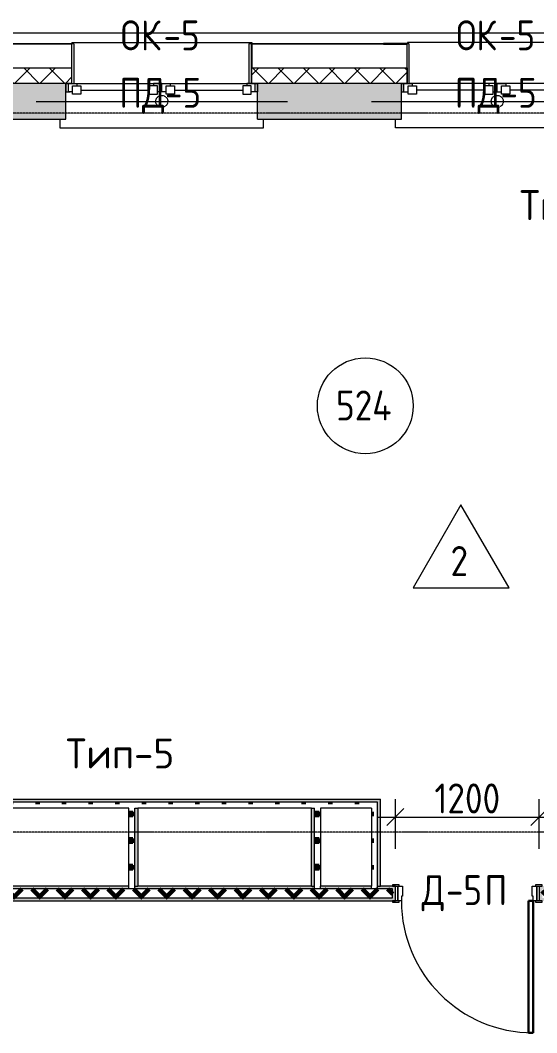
# Model space of a CAD drawing. Header units: millimetres. Extents: x -60946 to 138510, y -262288 to 24501.
# Drawn here: x 22228 to 26539, y -248584 to -240132 of the extents above; entities that cross this region are included whole.
import ezdxf

# ---------------------------------------------------------------- set-up
doc = ezdxf.new("R2010")
doc.units = ezdxf.units.MM
doc.linetypes.add('ADSK_Линия сетки', pattern=[25, 20, -2.5, 0, -2.5])
doc.linetypes.add('ADSK_Невидимые', pattern=[5, 3, -2])
for name, color, linetype, lineweight in [('2)Тип-2', 3, 'Continuous', 60), ('2)Тип-5', 1, 'Continuous', 60), ('_ Окна', 7, 'Continuous', 18), ('Двери', 7, 'Continuous', 9), ('Марки дверей', 7, 'Continuous', 20), ('Марки окон', 7, 'Continuous', 20), ('Марки помещений', 7, 'Continuous', 20), ('Обобщенные модели', 7, 'ADSK_Невидимые', 18), ('Окна', 7, 'Continuous', 9), ('Оси', 7, 'Continuous', 9), ('Панели витража', 7, 'Continuous', 9), ('Размеры', 7, 'Continuous', 9), ('Стены внутренние', 7, 'Continuous', 18), ('Стены наружные', 7, 'Continuous', 18), ('Стены несущие', 7, 'Continuous', 30), ('Стены отделка', 7, 'Continuous', 30), ('Стены штриховка', 7, 'Continuous', 9)]:
    doc.layers.add(name, color=color, linetype=linetype, lineweight=lineweight)
doc.styles.add('GOST Common_2', font='', dxfattribs={"width": 0.9, "height": 250})
doc.styles.add('GOST Common_4', font='', dxfattribs={"height": 250})
doc.styles.get('GOST Common_2').set_extended_font_data('GOST Common')
doc.styles.get('GOST Common_4').set_extended_font_data('GOST Common')
doc.dimstyles.new('ADSK_Основной_2_5_мм', dxfattribs={"dimscale": 304.8, "dimtxt": 251.428749, "dimasz": 0.463911, "dimexe": 0.492126, "dimexo": 0.984252, "dimgap": 0.098425, "dimtad": 1, "dimrnd": 0.01, "dimdsep": 46, "dimtxsty": 'GOST Common_2', "dimblk1": 'OBLIQUE', "dimblk2": 'OBLIQUE', "dimsah": 1, "dimcen": 0.09, "dimdle": 0.492126, "dimazin": 2, "dimtfac": 1, "dimtdec": 4, "dimtix": 1, "dimtmove": 0, "dimatfit": 3, "dimfxl": 1, "dimtvp": 1, "dimtolj": 1, "dimtzin": 0, "dimlwd": 20, "dimlwe": 20, "dimarcsym": 2})
pattern_1 = [(45, (9.36, -250313.7), (-106.066, 106.066), []), (135, (9.36, -250313.7), (-106.066, -106.066), [])]
pattern_2 = [(0, (9.36, -250313.7), (111.125, 111.125), [55.562, -166.687]), (90, (37.14, -250341.49), (-111.125, 111.125), [55.562, -166.687])]

# ---------------------------------------------------------------- blocks, each defined once
blk = doc.blocks.new('ОКНО L03 _2СТ_RS - ОК-5_1600х2000h-3556615-Маркировочный 5-й')
at = {"layer": '_ Окна'}
for p, q in [((-838.1, 149), (-838.1, 79)), ((-838.1, 149), (-833.1, 149)), ((-818.1, 149), (-748.1, 149)), ((-818.1, 79), (-818.1, 149)), ((-783.1, 59), (-783.1, 129)), ((-783.1, 129), (-713.1, 129)), ((-748.1, 149), (-748.1, 129)), ((-713.1, 129), (-713.1, 59)), ((-713.1, 94), (-143.1, 94)), ((-143.1, 129), (-143.1, 59)), ((-73.1, 129), (-143.1, 129)), ((-108.1, 149), (-108.1, 129)), ((-38.1, 149), (-108.1, 149)), ((-73.1, 59), (-73.1, 129)), ((-38.1, 79), (-38.1, 149)), ((-38.1, 149), (31.9, 149)), ((-38.1, 79), (-38.1, 149)), ((-3.1, 59), (-3.1, 129)), ((-3.1, 129), (66.9, 129)), ((31.9, 149), (31.9, 129)), ((66.9, 129), (66.9, 59)), ((66.9, 94), (636.9, 94)), ((636.9, 129), (636.9, 59)), ((706.9, 129), (636.9, 129)), ((671.9, 149), (671.9, 129)), ((741.9, 149), (671.9, 149)), ((706.9, 59), (706.9, 129)), ((741.9, 79), (741.9, 149)), ((761.9, 149), (756.9, 149)), ((761.9, 149), (761.9, 79)), ((-838.1, 79), (-803.1, 79)), ((-783.1, 79), (-818.1, 79)), ((-713.1, 59), (-783.1, 59)), ((-143.1, 59), (-73.1, 59)), ((-38.1, 79), (-73.1, 79)), ((-3.1, 79), (-38.1, 79)), ((66.9, 59), (-3.1, 59)), ((636.9, 59), (706.9, 59)), ((741.9, 79), (706.9, 79)), ((761.9, 79), (726.9, 79))]:
    blk.add_line(p, q, dxfattribs=at)
blk = doc.blocks.new('Подоконник_ - ПД-5-3556619-Маркировочный 5-й')
at = {"layer": 'Окна'}
for p, q in [((-850, -229), (-850, -300)), ((850, -300), (850, -229)), ((-850, -300), (850, -300))]:
    blk.add_line(p, q, dxfattribs=at)
blk = doc.blocks.new('Отлив_ - ОЦC-3495650-Маркировочный 5-й')
at = {"layer": 'Окна'}
for p, q in [((-750, 341), (-750, 333.5)), ((-750, 341), (750, 341)), ((-750, 341), (750, 341)), ((750, 341), (750, 333.5)), ((750, 328.5), (750, 131)), ((-735, 0), (725, 0)), ((745, 0), (750, 0))]:
    blk.add_line(p, q, dxfattribs=at)
blk = doc.blocks.new('Дверь однопольная медицин облиц CPL - Д-5П 1250х2200 Дверной блок однопольный глухой_ правое открывание-2749536-Маркировочный 5-й')
at = {"layer": 'Двери', "lineweight": 30}
for p, q in [((-550, 1162.5), (-510, 1162.5)), ((-550, 62.5), (-550, 1162.5)), ((-510, 1162.5), (-510, 62.5)), ((-510, 62.5), (-550, 62.5))]:
    blk.add_line(p, q, dxfattribs=at)
at = {"layer": 'Двери'}
for p, q in [((-625, 72.5), (-625, 62.5)), ((-570, 72.5), (-625, 72.5)), ((-625, 62.5), (-600, 62.5)), ((-600, 62.5), (-580, 62.5)), ((-600, -62.5), (-600, 62.5)), ((-580, 62.5), (-550, 62.5)), ((-580, -62.5), (-580, 62.5)), ((-580, 62.5), (-580, -62.5)), ((-570, 62.5), (-570, 72.5)), ((-550, 62.5), (-550, 22.5)), ((-550, 22.5), (-540, 22.5)), ((-540, 22.5), (-540, -62.5)), ((540, 22.5), (550, 22.5)), ((540, -62.5), (540, 22.5)), ((550, 62.5), (580, 62.5)), ((550, 22.5), (550, 62.5)), ((625, 72.5), (570, 72.5)), ((570, 72.5), (570, 62.5)), ((580, 62.5), (580, -62.5)), ((580, 62.5), (600, 62.5)), ((580, -62.5), (580, 62.5)), ((600, 62.5), (600, -62.5)), ((600, 62.5), (625, 62.5)), ((625, 62.5), (625, 72.5)), ((-600, -62.5), (-625, -62.5)), ((-625, -62.5), (-625, -72.5)), ((-625, -72.5), (-570, -72.5)), ((-580, -62.5), (-600, -62.5)), ((-540, -62.5), (-580, -62.5)), ((-570, -72.5), (-570, -62.5)), ((580, -62.5), (540, -62.5)), ((570, -62.5), (570, -72.5)), ((570, -72.5), (625, -72.5)), ((600, -62.5), (580, -62.5)), ((625, -62.5), (600, -62.5)), ((625, -72.5), (625, -62.5))]:
    blk.add_line(p, q, dxfattribs=at)
blk.add_arc((-550, 62.5), 1100, 0, 90, dxfattribs=at)
blk = doc.blocks.new('ОКНО L03 _2СТ_RS - ОК-5_1600х2000h-3556607-Маркировочный 5-й')
at = {"layer": '_ Окна'}
for p, q in [((-838.1, -149), (-838.1, -79)), ((-838.1, -79), (-803.1, -79)), ((-818.1, -79), (-818.1, -149)), ((-783.1, -79), (-818.1, -79)), ((-713.1, -59), (-783.1, -59)), ((-783.1, -59), (-783.1, -129)), ((-713.1, -129), (-713.1, -59)), ((-143.1, -129), (-143.1, -59)), ((-143.1, -59), (-73.1, -59)), ((-73.1, -59), (-73.1, -129)), ((-38.1, -79), (-73.1, -79)), ((-38.1, -79), (-38.1, -149)), ((-38.1, -79), (-38.1, -149)), ((-3.1, -79), (-38.1, -79)), ((66.9, -59), (-3.1, -59)), ((-3.1, -59), (-3.1, -129)), ((66.9, -129), (66.9, -59)), ((636.9, -129), (636.9, -59)), ((636.9, -59), (706.9, -59)), ((706.9, -59), (706.9, -129)), ((741.9, -79), (706.9, -79)), ((761.9, -79), (726.9, -79)), ((741.9, -79), (741.9, -149)), ((761.9, -149), (761.9, -79)), ((-838.1, -149), (-833.1, -149)), ((-818.1, -149), (-748.1, -149)), ((-783.1, -129), (-713.1, -129)), ((-748.1, -149), (-748.1, -129)), ((-713.1, -94), (-143.1, -94)), ((-73.1, -129), (-143.1, -129)), ((-108.1, -149), (-108.1, -129)), ((-38.1, -149), (-108.1, -149)), ((-38.1, -149), (31.9, -149)), ((-3.1, -129), (66.9, -129)), ((31.9, -149), (31.9, -129)), ((66.9, -94), (636.9, -94)), ((706.9, -129), (636.9, -129)), ((671.9, -149), (671.9, -129)), ((741.9, -149), (671.9, -149)), ((761.9, -149), (756.9, -149))]:
    blk.add_line(p, q, dxfattribs=at)
blk = doc.blocks.new('Подоконник_ - ПД-5-3556614-Маркировочный 5-й')
at = {"layer": 'Окна'}
for p, q in [((-850, 300), (850, 300)), ((-850, 229), (-850, 300)), ((850, 300), (850, 229))]:
    blk.add_line(p, q, dxfattribs=at)
blk = doc.blocks.new('Отлив_ - ОЦC-3495648-Маркировочный 5-й')
at = {"layer": 'Окна'}
for p, q in [((-750, 0), (-745, 0)), ((-725, 0), (735, 0)), ((-750, -328.5), (-750, -131)), ((-750, -341), (-750, -333.5)), ((750, -341), (750, -333.5)), ((-750, -341), (750, -341)), ((-750, -341), (750, -341))]:
    blk.add_line(p, q, dxfattribs=at)
blk = doc.blocks.new('Обобщенные модели 10 - Обобщенные модели 10-1218172-Маркировочный 5-й')
at = {"layer": 'Обобщенные модели'}
for p, q in [((22665, 9984), (22645, 9984)), ((22645, 9984), (22645, 9654)), ((22665, 9984), (22665, 9654)), ((24145, 9984), (24125, 9984)), ((24125, 9984), (24125, 9654)), ((24145, 9984), (24145, 9654)), ((25465, 9984), (25445, 9984)), ((25445, 9984), (25445, 9654)), ((25465, 9654), (25465, 9984)), ((22645, 9654), (22665, 9654)), ((24125, 9654), (24145, 9654)), ((25445, 9654), (25465, 9654))]:
    blk.add_line(p, q, dxfattribs=at)
blk = doc.blocks.new('Системная панель - 1_Алюминиевая панель RAL 1013-3044057-Маркировочный 5-й')
at = {"layer": 'Панели витража', "lineweight": 18}
for p, q in [((-650, 2.5), (650, 2.5)), ((-650, -2.5), (-650, 2.5)), ((650, -2.5), (650, 2.5)), ((650, -2.5), (-650, -2.5))]:
    blk.add_line(p, q, dxfattribs=at)
blk = doc.blocks.new('Системная панель - 1_Алюминиевая панель гладкая RAL 1013-3044055-Маркировочный 5-й')
at = {"layer": 'Панели витража', "lineweight": 18}
for p, q in [((-100, 2.5), (100, 2.5)), ((-100, -2.5), (-100, 2.5)), ((100, -2.5), (100, 2.5)), ((100, -2.5), (-100, -2.5))]:
    blk.add_line(p, q, dxfattribs=at)
blk = doc.blocks.new('Системная панель - 1_Алюминиевая панель RAL 1013-3044056-Маркировочный 5-й')
at = {"layer": 'Панели витража', "lineweight": 18}
for p, q in [((-450, 2.5), (450, 2.5)), ((-450, -2.5), (-450, 2.5)), ((450, -2.5), (450, 2.5)), ((450, -2.5), (-450, -2.5))]:
    blk.add_line(p, q, dxfattribs=at)
blk = doc.blocks.new('Системная панель - 1_Алюминиевая панель гладкая RAL 1013-V11-Маркировочный 5-й')
at = {"layer": 'Панели витража', "lineweight": 18}
for p, q in [((100, 2.5), (-100, 2.5)), ((-100, 2.5), (-100, -2.5)), ((100, -2.5), (100, 2.5)), ((-100, -2.5), (100, -2.5))]:
    blk.add_line(p, q, dxfattribs=at)
blk = doc.blocks.new('Обобщенные модели 13 - Обобщенные модели 1-3016844-Маркировочный 5-й')
at = {"layer": 'Обобщенные модели'}
blk.add_line((13072.5, 10077.5), (41527.5, 10077.5), dxfattribs=at)
blk = doc.blocks.new('BS_Перемычка металлическая - BS_Перемычка металлическая-3881251-Маркировочный 5-й')
at = {"layer": 'Обобщенные модели', "linetype": 'ADSK_Невидимые', "lineweight": 18}
blk.add_line((-1050, 0), (1050, 0), dxfattribs=at)
blk.add_circle((0, 0), 50, dxfattribs=at)
blk = doc.blocks.new('_Oblique')
at = {"color": 0, "linetype": 'ByBlock', "lineweight": -2}
blk.add_line((-0.5, -0.5), (0.5, 0.5), dxfattribs=at)
blk = doc.blocks.new('*D6866')
at = {"layer": 'Defpoints', "color": 0, "transparency": 16777216}
for p in [(26559.4, -246782.8), (25359.4, -247348.7), (26559.4, -247348.7)]:
    blk.add_point(p, dxfattribs=at)
at = {"layer": 'Размеры', "color": 0, "lineweight": 20, "transparency": 16777216}
for p, q in [((25359.4, -247048.7), (25359.4, -246632.8)), ((26559.4, -247048.7), (26559.4, -246632.8)), ((25209.4, -246782.8), (26709.4, -246782.8))]:
    blk.add_line(p, q, dxfattribs=at)
at = {"layer": 'Размеры', "color": 0, "lineweight": 20, "transparency": 16777216, "xscale": 141.4, "yscale": 141.4, "zscale": 141.4, "rotation": 180}
blk.add_blockref('_Oblique', (25359.4, -246782.8), dxfattribs=at)
at = {"layer": 'Размеры', "color": 0, "lineweight": 20, "transparency": 16777216, "xscale": 141.4, "yscale": 141.4, "zscale": 141.4}
blk.add_blockref('_Oblique', (26559.4, -246782.8), dxfattribs=at)
at = {"layer": 'Размеры', "color": 0, "lineweight": 9, "transparency": 16777216, "insert": (25959.4, -246627.8), "char_height": 250, "width": 700.591, "attachment_point": 5, "style": 'GOST Common_2'}
blk.add_mtext('\\A1;1200', dxfattribs=at)
blk = doc.blocks.new('ADSK_Марка_Помещение_ТипПола_ГОСТ21-501-2011 - Отделка пола-1456712-Маркировочный 5-й')
at = {"layer": 'Марки помещений'}
for p, q in [((0, 6.934), (-3.965, 0)), ((4.041, 0), (0, 6.934)), ((-3.965, 0), (4.041, 0))]:
    blk.add_line(p, q, dxfattribs=at)
blk = doc.blocks.new('ADSK_Марка_Помещение_ОдноЗначение - Номер-159740-Маркировочный 5-й')
at = {"layer": 'Марки помещений'}
blk.add_circle((0, 0), 4, dxfattribs=at)

msp = doc.modelspace()

# ---------------------------------------------------------------- hatches: boundary and pattern name
at = {"layer": '2)Тип-2'}
h = msp.add_hatch(color=256, dxfattribs=at)
h.paths.add_polyline_path([(25334.3615, -247483.7359), (25359.3615, -247483.7359), (25359.3615, -247358.7359), (25209.3615, -247358.7359), (25209.3615, -247383.7359), (25334.3615, -247383.7359), (25334.3615, -247458.7359)])
h.paths.add_polyline_path([(26584.3615, -247483.7359), (26584.3615, -247383.7359), (26709.3615, -247383.7359), (26709.3615, -247358.7359), (26559.3615, -247358.7359), (26559.3615, -247483.7359)])
h.paths.add_polyline_path([(31809.3615, -247483.7359), (31834.3615, -247483.7359), (31834.3615, -247358.7359), (31684.3615, -247358.7359), (31684.3615, -247383.7359), (31809.3615, -247383.7359), (31809.3615, -247458.7359)])
h.paths.add_polyline_path([(33034.3615, -247483.7359), (33059.3615, -247483.7359), (33059.3615, -247383.7359), (33159.3615, -247383.7359), (33159.3615, -247358.7359), (33034.3615, -247358.7359)])
h.paths.add_polyline_path([(18009.3615, -247483.7359), (18034.3615, -247483.7359), (18034.3615, -247383.7359), (18184.3615, -247383.7359), (18184.3615, -247358.7359), (18009.3615, -247358.7359)])
h.paths.add_polyline_path([(16959.3615, -247483.7359), (16959.3615, -247358.7359), (16784.3615, -247358.7359), (16784.3615, -247383.7359), (16934.3615, -247383.7359), (16934.3615, -247483.7359)])
h.paths.add_polyline_path([(14534.3615, -247483.7359), (14534.3615, -247383.7359), (14609.3615, -247383.7359), (14609.3615, -247358.7359), (14509.3615, -247358.7359), (14509.3615, -247483.7359)])
h.paths.add_polyline_path([(13459.3615, -247483.7359), (13459.3615, -247358.7359), (13359.3615, -247358.7359), (13359.3615, -247383.7359), (13434.3615, -247383.7359), (13434.3615, -247483.7359)])
h.paths.add_polyline_path([(19409.3615, -247483.7359), (19434.3615, -247483.7359), (19434.3615, -247358.7359), (19309.3615, -247358.7359), (19309.3615, -247383.7359), (19409.3615, -247383.7359), (19409.3615, -247458.7359)])
h.paths.add_polyline_path([(20484.3615, -247483.7359), (20509.3615, -247483.7359), (20509.3615, -247383.7359), (20609.3615, -247383.7359), (20609.3615, -247358.7359), (20484.3615, -247358.7359)])
h.paths.add_polyline_path([(34409.3615, -247383.7359), (34409.3615, -247358.7359), (33209.3615, -247358.7359), (33209.3615, -247383.7359), (34026.3216, -247383.7359)])
h.paths.add_polyline_path([(29184.3615, -247383.7359), (30684.3615, -247383.7359), (30684.3615, -247358.7359), (29184.3615, -247358.7359)])
h.paths.add_polyline_path([(30734.3615, -247383.7359), (31634.3615, -247383.7359), (31634.3615, -247358.7359), (30734.3615, -247358.7359)])
h.paths.add_polyline_path([(14659.3615, -247383.7359), (16734.3615, -247383.7359), (16734.3615, -247358.7359), (14659.3615, -247358.7359)])
h.paths.add_polyline_path([(26759.3615, -247383.7359), (29134.3615, -247383.7359), (29134.3615, -247358.7359), (26759.3615, -247358.7359)])
h.paths.add_polyline_path([(23184.3615, -247383.7359), (24684.3615, -247383.7359), (24684.3615, -247358.7359), (23184.3615, -247358.7359)])
h.paths.add_polyline_path([(18234.3615, -247383.7359), (19259.3615, -247383.7359), (19259.3615, -247358.7359), (18234.3615, -247358.7359)])
h.paths.add_polyline_path([(25159.3615, -247383.7359), (25159.3615, -247358.7359), (24734.3615, -247358.7359), (24734.3615, -247383.7359)])
h.paths.add_polyline_path([(22475.0131, -247383.7359), (23134.3615, -247383.7359), (23134.3615, -247358.7359), (20659.3615, -247358.7359), (20659.3615, -247383.7359)])
h.paths.add_polyline_path([(13309.3615, -247383.7359), (13309.3615, -247358.7359), (12609.3615, -247358.7359), (12609.3615, -247383.7359)])
h = msp.add_hatch(dxfattribs=at)
h.set_pattern_fill('FP_4', color=256, style=0, pattern_type=2)
h.set_pattern_definition(pattern_1)
h.paths.add_polyline_path([(34434.3615, -247458.7359), (34434.3615, -247383.7359), (33059.3615, -247383.7359), (33059.3615, -247458.7359), (34409.3615, -247458.7359)])
h.paths.add_polyline_path([(26584.3615, -247458.7359), (31809.3615, -247458.7359), (31809.3615, -247383.7359), (26584.3615, -247383.7359)])
h.paths.add_polyline_path([(25334.3615, -247458.7359), (25334.3615, -247383.7359), (20509.3615, -247383.7359), (20509.3615, -247458.7359), (22475.0131, -247458.7359)])
h.paths.add_polyline_path([(16934.3615, -247458.7359), (16934.3615, -247383.7359), (14534.3615, -247383.7359), (14534.3615, -247458.7359), (16699.3589, -247458.7359)])
h.paths.add_polyline_path([(18034.3615, -247458.7359), (19409.3615, -247458.7359), (19409.3615, -247383.7359), (18034.3615, -247383.7359)])
h.paths.add_polyline_path([(12609.3615, -247458.7359), (13434.3615, -247458.7359), (13434.3615, -247383.7359), (12609.3615, -247383.7359)])
h = msp.add_hatch(color=256, dxfattribs=at)
h.paths.add_polyline_path([(25334.3615, -247483.7359), (25334.3615, -247458.7359), (20509.3615, -247458.7359), (20509.3615, -247483.7359), (22475.0131, -247483.7359)])
h.paths.add_polyline_path([(34434.3615, -247483.7359), (34434.3615, -247458.7359), (33059.3615, -247458.7359), (33059.3615, -247483.7359), (34409.3615, -247483.7359)])
h.paths.add_polyline_path([(26584.3615, -247483.7359), (31809.3615, -247483.7359), (31809.3615, -247458.7359), (26584.3615, -247458.7359)])
h.paths.add_polyline_path([(16699.3589, -247483.7359), (16934.3615, -247483.7359), (16934.3615, -247458.7359), (14534.3615, -247458.7359), (14534.3615, -247483.7359)])
h.paths.add_polyline_path([(19409.3615, -247483.7359), (19409.3615, -247458.7359), (18034.3615, -247458.7359), (18034.3615, -247483.7359), (18143.2725, -247483.7359)])
h.paths.add_polyline_path([(12609.3615, -247483.7359), (13434.3615, -247483.7359), (13434.3615, -247458.7359), (12609.3615, -247458.7359)])
at = {"layer": '2)Тип-5', "true_color": 0xd50000}
h = msp.add_hatch(color=12, dxfattribs=at)
h.paths.add_polyline_path([(25159.3615, -246658.7359), (25209.3615, -246658.7359), (25209.3615, -246633.7359), (22134.3615, -246633.7359), (22134.3615, -246658.7359), (22475.0131, -246658.7359)])
h.paths.add_polyline_path([(20609.3615, -246658.7359), (22009.3615, -246658.7359), (22009.3615, -246633.7359), (20609.3615, -246633.7359)])
h = msp.add_hatch(dxfattribs=at)
h.set_pattern_fill('FP_8', color=12, style=0, pattern_type=2)
h.set_pattern_definition(pattern_2)
h.paths.add_polyline_path([(22475.0131, -246708.7359), (25159.3615, -246708.7359), (25159.3615, -246658.7359), (20659.3615, -246658.7359), (20659.3615, -246708.7359)])
h = msp.add_hatch(dxfattribs=at)
h.set_pattern_fill('FP_8', color=12, style=0, pattern_type=2)
h.set_pattern_definition(pattern_2)
h.paths.add_polyline_path([(23184.3615, -247383.7359), (23184.3615, -246708.7359), (23134.3615, -246708.7359), (23134.3615, -247383.7359)])
for points in [[(23209.3615, -247358.7359), (23209.3615, -246708.7359), (23184.3615, -246708.7359), (23184.3615, -247358.7359)], [(24684.3615, -247358.7359), (24684.3615, -246708.7359), (24659.3615, -246708.7359), (24659.3615, -247358.7359)], [(25209.3615, -247358.7359), (25234.3615, -247358.7359), (25234.3615, -246633.7359), (25209.3615, -246633.7359), (25209.3615, -247220.452)]]:
    msp.add_hatch(color=12, dxfattribs=at).paths.add_polyline_path(points)
h = msp.add_hatch(dxfattribs=at)
h.set_pattern_fill('FP_8', color=12, style=0, pattern_type=2)
h.set_pattern_definition(pattern_2)
h.paths.add_polyline_path([(24684.3615, -247383.7359), (24734.3615, -247383.7359), (24734.3615, -246708.7359), (24684.3615, -246708.7359), (24684.3615, -247358.7359)])
h = msp.add_hatch(dxfattribs=at)
h.set_pattern_fill('FP_8', color=12, style=0, pattern_type=2)
h.set_pattern_definition(pattern_2)
h.paths.add_polyline_path([(25209.3615, -247383.7359), (25209.3615, -246658.7359), (25159.3615, -246658.7359), (25159.3615, -247383.7359)])
at = {"layer": 'Стены внутренние', "lineweight": 9}
h = msp.add_hatch(dxfattribs=at)
h.set_pattern_fill('FP_2', color=256, style=0, pattern_type=2)
h.set_pattern_definition([(45, (9.36, -250313.7), (84.18955, 308.69595), [396.875, -79.375, 3.353, -76.022])])
h.paths.add_polyline_path([(41759.3615, -240958.7359), (42009.3615, -240958.7359), (42009.3615, -240658.7359), (39009.3615, -240659.7359), (39009.3615, -240958.7359), (41734.3615, -240958.7359)])
h.paths.add_polyline_path([(31409.3615, -240958.7359), (31409.3615, -240659.7359), (30209.3615, -240659.7359), (30209.3615, -240958.7359), (31138.4945, -240958.7359)])
h.paths.add_polyline_path([(34509.3615, -240958.7359), (34609.3615, -240958.7359), (34609.3615, -240659.7359), (33009.3615, -240659.7359), (33009.3615, -240958.7359), (34434.3615, -240958.7359)])
h.paths.add_polyline_path([(36209.3615, -240958.7359), (37409.3615, -240958.7359), (37409.3615, -240659.7359), (36209.3615, -240659.7359)])
h.paths.add_polyline_path([(22134.3615, -240958.7359), (22609.3615, -240958.7359), (22609.3615, -240659.7359), (21009.3615, -240659.7359), (21009.3615, -240958.7359), (22109.3615, -240958.7359)])
h.paths.add_polyline_path([(24209.3615, -240958.7359), (25409.3615, -240958.7359), (25409.3615, -240659.7359), (24209.3615, -240659.7359)])
h.paths.add_polyline_path([(28609.3615, -240958.7359), (28609.3615, -240659.7359), (27009.3615, -240659.7359), (27009.3615, -240958.7359), (28250.6673, -240958.7359)])
h.paths.add_polyline_path([(18209.3615, -240958.7359), (19409.3615, -240958.7359), (19409.3615, -240659.7359), (18209.3615, -240659.7359), (18209.3615, -240854.1935)])
h.paths.add_polyline_path([(15609.3615, -240958.7359), (15609.3615, -240708.7359), (16009.3615, -240708.7359), (16009.3615, -240958.7359), (16609.3615, -240958.7359), (16609.3615, -240659.7359), (12609.3615, -240658.7359), (12609.3615, -240958.7359), (14609.3615, -240958.7359), (14609.3615, -240708.7359), (15009.3615, -240708.7359), (15009.3615, -240958.7359), (15584.3615, -240958.7359)])
at = {"layer": 'Стены наружные', "lineweight": 9}
h = msp.add_hatch(dxfattribs=at)
h.set_pattern_fill('FP_4', color=256, style=0, pattern_type=2)
h.set_pattern_definition(pattern_1)
h.paths.add_polyline_path([(41829.3615, -240658.7359), (41829.3615, -240528.7359), (38959.3615, -240528.7359), (38959.3615, -240658.7359), (41245.8893, -240658.7359)])
h.paths.add_polyline_path([(31459.3615, -240658.7359), (31459.3615, -240528.7359), (30159.3615, -240528.7359), (30159.3615, -240658.7359), (31138.4945, -240658.7359)])
h.paths.add_polyline_path([(32959.3615, -240658.7359), (34659.3615, -240658.7359), (34659.3615, -240528.7359), (32959.3615, -240528.7359)])
h.paths.add_polyline_path([(36914.1487, -240658.7359), (37459.3615, -240658.7359), (37459.3615, -240528.7359), (36159.3615, -240528.7359), (36159.3615, -240658.7359)])
h.paths.add_polyline_path([(25459.3615, -240658.7359), (25459.3615, -240528.7359), (24159.3615, -240528.7359), (24159.3615, -240658.7359), (25362.8402, -240658.7359)])
h.paths.add_polyline_path([(28250.6673, -240658.7359), (28659.3615, -240658.7359), (28659.3615, -240528.7359), (26959.3615, -240528.7359), (26959.3615, -240658.7359)])
h.paths.add_polyline_path([(20959.3615, -240658.7359), (22659.3615, -240658.7359), (22659.3615, -240528.7359), (20959.3615, -240528.7359)])
h.paths.add_polyline_path([(13811.5318, -240658.7359), (16659.3615, -240658.7359), (16659.3615, -240528.7359), (12789.3615, -240528.7359), (12789.3615, -240658.7359)])
h.paths.add_polyline_path([(19459.3615, -240658.7359), (19459.3615, -240528.7359), (18159.3615, -240528.7359), (18159.3615, -240658.7359), (18865.2292, -240658.7359)])

# ---------------------------------------------------------------- linework, layer by layer
at = {"layer": 'Оси', "color": 253, "linetype": 'ADSK_Линия сетки', "lineweight": 5, "true_color": 0xaaaaaa}
for p, q in [((62528.5982, -240908.7359), (-25230.7352, -240908.7359)), ((62528.5982, -246908.7359), (-25230.7352, -246908.7359))]:
    msp.add_line(p, q, dxfattribs=at)
at = {"layer": 'Стены несущие', "lineweight": 9}
for p, q in [((22609.3615, -240659.7359), (22659.3615, -240659.7359)), ((22609.3615, -240958.7359), (22609.3615, -240659.7359)), ((22659.3615, -240658.7359), (22659.3615, -240659.7359)), ((24159.3615, -240658.7359), (24159.3615, -240659.7359)), ((24159.3615, -240659.7359), (24209.3615, -240659.7359)), ((24209.3615, -240958.7359), (24209.3615, -240659.7359)), ((25409.3615, -240659.7359), (25459.3615, -240659.7359)), ((25409.3615, -240958.7359), (25409.3615, -240659.7359)), ((25459.3615, -240658.7359), (25459.3615, -240659.7359)), ((22134.3615, -240958.7359), (22609.3615, -240958.7359)), ((24209.3615, -240958.7359), (25409.3615, -240958.7359)), ((23134.3615, -246708.7359), (20659.3615, -246708.7359)), ((23134.3615, -247358.7359), (23134.3615, -246708.7359)), ((24659.3615, -246708.7359), (23209.3615, -246708.7359)), ((24734.3615, -246708.7359), (24734.3615, -247358.7359)), ((25159.3615, -246708.7359), (24734.3615, -246708.7359)), ((25159.3615, -246708.7359), (25159.3615, -247358.7359)), ((23134.3615, -247358.7359), (20659.3615, -247358.7359)), ((24659.3615, -247358.7359), (23209.3615, -247358.7359)), ((25159.3615, -247358.7359), (24734.3615, -247358.7359)), ((25359.3615, -247358.7359), (25234.3615, -247358.7359)), ((20484.3615, -247483.7359), (25359.3615, -247483.7359))]:
    msp.add_line(p, q, dxfattribs=at)
at = {"layer": 'Стены отделка', "lineweight": 9}
for p, q in [((20959.3615, -240528.7359), (22659.3615, -240528.7359)), ((22659.3615, -240658.7359), (22659.3615, -240528.7359)), ((24159.3615, -240528.7359), (25459.3615, -240528.7359)), ((24159.3615, -240658.7359), (24159.3615, -240528.7359)), ((25459.3615, -240658.7359), (25459.3615, -240528.7359)), ((22134.3615, -246633.7359), (25234.3615, -246633.7359)), ((23209.3615, -246708.7359), (23209.3615, -247358.7359)), ((24659.3615, -247358.7359), (24659.3615, -246708.7359)), ((25234.3615, -247358.7359), (25234.3615, -246633.7359))]:
    msp.add_line(p, q, dxfattribs=at)
at = {"layer": 'Стены штриховка', "lineweight": 9}
for p, q in [((22659.3615, -240658.7359), (20959.3615, -240658.7359)), ((25459.3615, -240658.7359), (24159.3615, -240658.7359)), ((25209.3615, -246658.7359), (20609.3615, -246658.7359)), ((23184.3615, -247383.7359), (23184.3615, -246708.7359)), ((23184.3615, -246708.7359), (23209.3615, -246708.7359)), ((24659.3615, -246708.7359), (24684.3615, -246708.7359)), ((24684.3615, -247383.7359), (24684.3615, -246708.7359)), ((25209.3615, -247383.7359), (25209.3615, -246658.7359)), ((25334.3615, -247383.7359), (20509.3615, -247383.7359)), ((23134.3615, -247383.7359), (23134.3615, -247358.7359)), ((23184.3615, -247358.7359), (23209.3615, -247358.7359)), ((24659.3615, -247358.7359), (24684.3615, -247358.7359)), ((24734.3615, -247383.7359), (24734.3615, -247358.7359)), ((25159.3615, -247383.7359), (25159.3615, -247358.7359)), ((25209.3615, -247358.7359), (25234.3615, -247358.7359)), ((25334.3615, -247458.7359), (25334.3615, -247383.7359)), ((20509.3615, -247458.7359), (25334.3615, -247458.7359))]:
    msp.add_line(p, q, dxfattribs=at)

# ---------------------------------------------------------------- block references
at = {"layer": 'Двери', "rotation": 180}
msp.add_blockref('Дверь однопольная медицин облиц CPL - Д-5П 1250х2200 Дверной блок однопольный глухой_ правое открывание-2749536-Маркировочный 5-й', (25959.3615, -247421.2359), dxfattribs=at)
at = {"layer": 'Марки помещений', "xscale": 99.99999999999993, "yscale": 99.99999999999993, "zscale": 99.99999999999993}
for name, p in [('ADSK_Марка_Помещение_ОдноЗначение - Номер-159740-Маркировочный 5-й', (25107.8556, -243350.2212)), ('ADSK_Марка_Помещение_ТипПола_ГОСТ21-501-2011 - Отделка пола-1456712-Маркировочный 5-й', (25904.3502, -244870.8567))]:
    msp.add_blockref(name, p, dxfattribs=at)
at = {"layer": 'Обобщенные модели'}
for name in ['Обобщенные модели 13 - Обобщенные модели 1-3016844-Маркировочный 5-й', 'Обобщенные модели 10 - Обобщенные модели 10-1218172-Маркировочный 5-й']:
    msp.add_blockref(name, (9.3615, -250313.7049), dxfattribs=at)
at = {"layer": 'Обобщенные модели', "linetype": 'ADSK_Невидимые', "lineweight": 18}
for p in [(23409.3615, -240808.7359), (26209.3615, -240808.7359)]:
    msp.add_blockref('BS_Перемычка металлическая - BS_Перемычка металлическая-3881251-Маркировочный 5-й', p, dxfattribs=at)
at = {"layer": 'Окна'}
for name, p in [('Отлив_ - ОЦC-3495650-Маркировочный 5-й', (23409.3615, -240659.7359)), ('ОКНО L03 _2СТ_RS - ОК-5_1600х2000h-3556615-Маркировочный 5-й', (23447.4615, -240808.7359))]:
    msp.add_blockref(name, p, dxfattribs=at)
at = {"layer": 'Окна', "rotation": 180}
for name, p in [('Отлив_ - ОЦC-3495648-Маркировочный 5-й', (26209.3615, -240659.7359)), ('ОКНО L03 _2СТ_RS - ОК-5_1600х2000h-3556607-Маркировочный 5-й', (26171.2615, -240808.7359))]:
    msp.add_blockref(name, p, dxfattribs=at)
at = {"layer": 'Окна', "color": 7, "true_color": 0xffffff}
msp.add_blockref('Подоконник_ - ПД-5-3556619-Маркировочный 5-й', (23409.3615, -240729.7359), dxfattribs=at)
at = {"layer": 'Окна', "color": 7, "true_color": 0xffffff, "rotation": 180}
msp.add_blockref('Подоконник_ - ПД-5-3556614-Маркировочный 5-й', (26209.3615, -240729.7359), dxfattribs=at)
at = {"layer": 'Панели витража', "lineweight": 18}
for name, p in [('Системная панель - 1_Алюминиевая панель RAL 1013-3044057-Маркировочный 5-й', (21809.3615, -240328.7359)), ('Системная панель - 1_Алюминиевая панель гладкая RAL 1013-3044055-Маркировочный 5-й', (22559.3615, -240328.7359)), ('Системная панель - 1_Алюминиевая панель гладкая RAL 1013-3044055-Маркировочный 5-й', (24259.3615, -240328.7359)), ('Системная панель - 1_Алюминиевая панель RAL 1013-3044056-Маркировочный 5-й', (24809.3615, -240328.7359))]:
    msp.add_blockref(name, p, dxfattribs=at)
at = {"layer": 'Панели витража'}
msp.add_blockref('Системная панель - 1_Алюминиевая панель гладкая RAL 1013-V11-Маркировочный 5-й', (25359.3615, -240328.7359), dxfattribs=at)

# ---------------------------------------------------------------- texts
at = {"layer": '2)Тип-2', "color": 116, "lineweight": 30, "true_color": 0x008040, "insert": (26395.6584, -241549.8858), "char_height": 250, "width": 673.4175, "attachment_point": 1, "style": 'GOST Common_4'}
msp.add_mtext('Тип-2', dxfattribs=at)
at = {"layer": '2)Тип-5', "color": 116, "lineweight": 30, "true_color": 0x008040, "insert": (22609.3867, -246127.5091), "char_height": 250, "width": 798.450928, "attachment_point": 1, "style": 'GOST Common_4'}
msp.add_mtext('Тип-5', dxfattribs=at)
at = {"layer": 'Марки дверей', "lineweight": 5, "char_height": 250, "attachment_point": 1, "style": 'GOST Common_2'}
for s, insert, width in [('\\fGOST Common|b0|i0|c204|p34|;\\W.9;Д', (25578.3412, -247268.1092), 245.316375), ('-5', (25780.7475, -247268.1092), 389.620125), ('\\fGOST Common|b0|i0|c204|p34|;\\W.9;П', (26102.2162, -247268.1092), 216.455625)]:
    msp.add_mtext(s, dxfattribs=dict(at, insert=insert, width=width))
at = {"layer": 'Марки окон', "lineweight": 5, "char_height": 250, "attachment_point": 1, "style": 'GOST Common_2'}
for s, insert, width in [('ОК', (23066.4541, -240132.7608), 432.91125), ('-5', (23423.6416, -240132.7608), 389.620125), ('ОК', (25866.4541, -240132.7608), 432.91125), ('-5', (26223.6416, -240132.7608), 389.620125), ('ПД', (23054.7541, -240612.7228), 461.772), ('-5', (23435.7541, -240612.7228), 389.620125), ('ПД', (25854.7541, -240612.7228), 461.772), ('-5', (26235.7541, -240612.7228), 389.620125)]:
    msp.add_mtext(s, dxfattribs=dict(at, insert=insert, width=width))
at = {"layer": 'Марки помещений', "lineweight": 9, "char_height": 250, "attachment_point": 1, "style": 'GOST Common_2'}
for s, insert, width in [('524', (24863.0483, -243222.4961), 606.07575), ('\\fGOST Common|b0|i0|c204|p34|;\\W.9;2', (25819.0179, -244520.8475), 194.810062)]:
    msp.add_mtext(s, dxfattribs=dict(at, insert=insert, width=width))

# ---------------------------------------------------------------- dimensions: what is measured, and where the dimension line sits
at = {"layer": 'Размеры', "lineweight": 9}
dim = msp.add_linear_dim(base=(26559.3615, -246782.752), p1=(25359.3615, -247348.7359), p2=(26559.3615, -247348.7359), dimstyle='ADSK_Основной_2_5_мм', override={"dimpost": '<>', "dimfxl": 1200}, dxfattribs=at)
dim.commit()
dim.dimension.update_dxf_attribs({"geometry": '*D6866', "text_midpoint": (25959.3615, -246627.752)})

doc.saveas('drawing.dxf')
